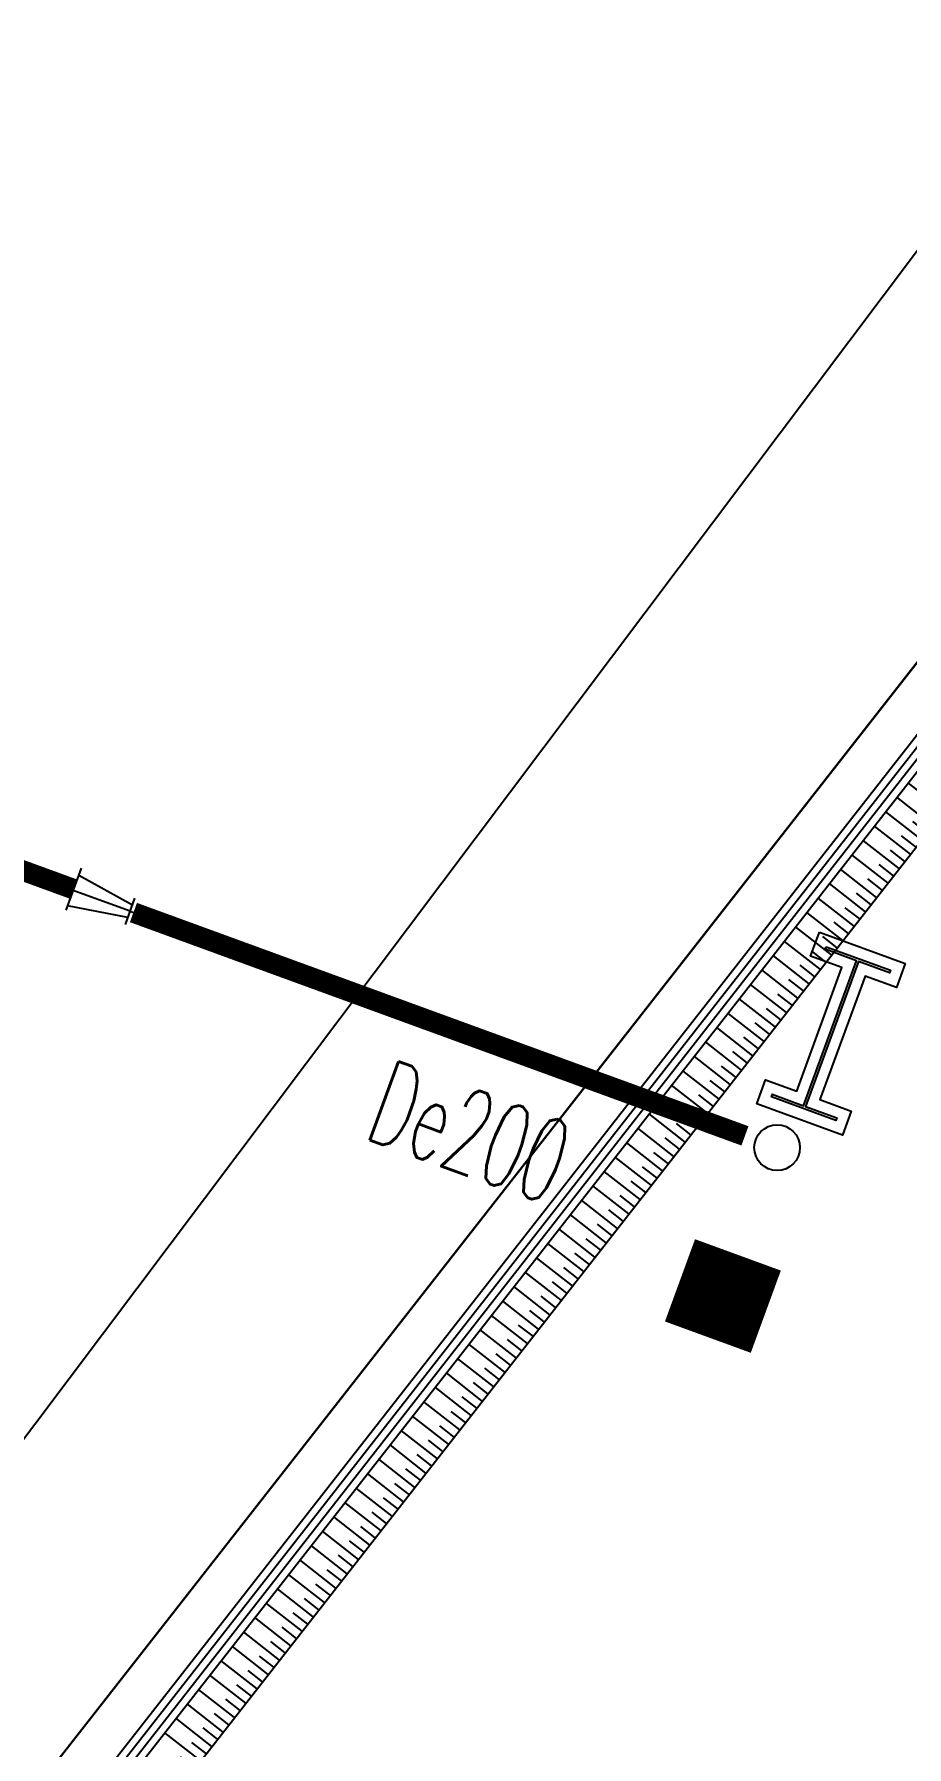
# Model space of a CAD drawing. Extents: x -111898 to 889894, y -2 to 1194865.
# Drawn here: x 548174 to 551993, y 912155 to 919654 of the extents above; entities that cross this region are included whole.
import ezdxf

# ---------------------------------------------------------------- set-up
doc = ezdxf.new("R2010")
doc.units = 0
doc.header["$LTSCALE"] = 10
doc.header["$MEASUREMENT"] = 0
doc.layers.get('Defpoints').update_dxf_attribs({"color": 210})
for name, color, linetype in [('0-WALL', 252, 'Continuous'), ('1-单体雨水', 131, 'Continuous'), ('10平面$0$99平面图例外参$0$A-HATCH-2', 251, 'Continuous'), ('10平面$0$A-LIN-V', 9, 'Continuous'), ('Gps-ZF雨水', 4, 'TG_Y'), ('TEXT_雨水', 4, 'Continuous'), ('VPIPE-雨水', 4, 'Continuous'), ('WALL', 252, 'Continuous'), ('虹吸管道配件', 7, 'Continuous')]:
    doc.layers.add(name, color=color, linetype=linetype)
doc.styles.add('_TWT_PIPEDN', font='SIMPLEX', dxfattribs={"width": 0.6, "height": 3, "bigfont": 'HZTXT'})
doc.styles.add('TG_LINETYPE', font='SIMPLEX', dxfattribs={"width": 0.8, "height": 3.5, "bigfont": 'HZTXT'})
doc.linetypes.add('TG_Y', pattern='A,2,-0.3,["Y",TG_LINETYPE,S=0.1,R=0,X=-0.25,Y=-0.15],0', length=2.3)

# ---------------------------------------------------------------- blocks, each defined once
blk = doc.blocks.new('A$C5F4A4BCE')
at = {"layer": '虹吸管道配件'}
for p, q in [((306.9, 346.8), (30.4, 145.9)), ((332.6, 321.1), (54.1, 42.5)), ((358.6, 295.2), (158.5, 18.1)), ((387.5, 266.3), (277.7, 375.9)), ((332.6, 321.1), (359.9, 348.3)), ((176.7, 0), (0, 176.2))]:
    blk.add_line(p, q, dxfattribs=at)
blk = doc.blocks.new('10平面$0$99平面图例外参$0$$LinePat$填挖边坡')
at = {"color": 0}
for p, q in [((0, 0), (0, -1500)), ((300, 0), (300, -600))]:
    blk.add_line(p, q, dxfattribs=at)
at = {"layer": 'Defpoints', "color": 0}
blk.add_point((600, 0), dxfattribs=at)

msp = doc.modelspace()

# ---------------------------------------------------------------- hatches: boundary and pattern name
at = {"layer": '0-WALL'}
h = msp.add_hatch(dxfattribs=at)
h.set_pattern_fill('草坪或沼泽', color=8, scale=400, angle=-0.200257)
h.set_pattern_definition([(359.79974, (-824318.4, 704905.5), (1605.5824, 1594.398), [240, -48, 64, -48, 240, -960]), (359.79974, (-824398.3, 704953.8), (1605.5824, 1594.398), [160, -120, 240, -120, 160, -800]), (359.79974, (-823836, 705591.9), (1605.5824, 1594.398), [200, -80, 200, -1120]), (359.79974, (-824634.9, 705914.7), (1605.5824, 1594.398), [80, -160, 80, -1280]), (89.79974, (-824474.9, 705914.1), (-1594.398, 1605.5824), [144, -1456]), (89.79974, (-823998.3, 704952.4), (-1594.398, 1605.5824), [160, -1440]), (89.79974, (-823596, 705591), (-1594.398, 1605.5824), [160, -1440]), (44.79974, (-823790.3, 704935.7), (5.5922, 1599.9902), [160, -2102.7417]), (134.79974, (-824206.3, 704937.2), (-1599.9902, 5.5922), [160, -2102.7417]), (63.23469, (-823838.3, 704943.9), (5.5922, 1599.99023), [160, -3417.7088]), (75.7635, (-823918.27, 704952.15), (5.59221, 1599.99023), [160, -6436.969]), (75.7635, (-823516.03, 705590.75), (5.59221, 1599.99023), [128, -6468.969]), (75.7635, (-824442.9, 705914), (5.59221, 1599.99023), [112, -6484.969]), (103.835987, (-824078.27, 704952.7), (5.59221, 1599.99023), [160, -6436.969]), (103.835987, (-823676.03, 705591.3), (5.59221, 1599.99023), [128, -6468.969]), (103.835987, (-824506.9, 705914.2), (5.59221, 1599.99023), [112, -6484.969]), (116.364795, (-824158.3, 704945), (5.5922, 1599.99023), [160, -3417.7069])])
edge = h.paths.add_edge_path()
edge.add_line((741503.08, 933538.38), (741712.87, 934018.57))
edge.add_line((741712.87, 934018.57), (745060.96, 941812.89))
edge.add_line((745060.96, 941812.89), (766890.86, 1001849.76))
edge.add_line((766890.86, 1001849.76), (760346.98, 1016169.02))
edge.add_line((760346.98, 1016169.02), (737579.78, 1026362.54))
edge.add_line((737579.78, 1026362.54), (720756.11, 1037729.77))
edge.add_line((720756.11, 1037729.77), (653654.65, 1067773.01))
edge.add_line((653654.65, 1067773.01), (467795.25, 820503.81))
edge.add_line((467795.25, 820503.81), (468143.58, 820404.89))
edge.add_line((468143.58, 820404.89), (647181.92, 1058601.18))
edge.add_line((647181.92, 1058601.18), (648464.56, 1058132.56))
edge.add_line((648464.56, 1058132.56), (650350.23, 1063296.8))
edge.add_line((650350.23, 1063296.8), (720796.15, 1037558.69))
edge.add_line((720796.15, 1037558.69), (718909.6, 1032395.07))
edge.add_line((718909.6, 1032395.07), (725484.49, 1029992.9))
edge.add_line((725484.49, 1029992.9), (726513.26, 1032808.65))
edge.add_line((726513.26, 1032808.65), (729331.07, 1031779.14))
edge.add_line((729331.07, 1031779.14), (728302.36, 1028963.46))
edge.add_line((728302.36, 1028963.46), (747084.56, 1022101.19))
edge.add_line((747084.56, 1022101.19), (755217.14, 1018452.95))
edge.add_arc((743028.5, 1006160.87), 17310.64, -14.619994, 45.242091, ccw=False)
edge.add_line((759778.64, 1001791.54), (760685.99, 1001458.08))
edge.add_line((760685.99, 1001458.08), (765094.65, 999847.31))
edge.add_line((765094.65, 999847.31), (740941.69, 933744.02))
edge.add_line((740941.69, 933744.02), (741503.08, 933538.38))

# ---------------------------------------------------------------- linework, layer by layer
msp.add_lwpolyline([(538866.53, 897594.94), (540564.37, 902241.95), (583454.23, 957054.5), (585074.39, 956462.56), (585689.2, 958145.32, 0.2033274), (578593.17, 954034.59), (536751.57, 898367.67)], format="xyb", close=True, dxfattribs=at)
at = {"layer": '1-单体雨水', "const_width": 90}
for points in [[(548346.85, 915910.08), (545894.45, 916806.08)], [(548608.31, 915807.86), (551285.23, 914829.82)]]:
    msp.add_lwpolyline(points, dxfattribs=at)
at = {"layer": '10平面$0$A-LIN-V', "color": 8}
msp.add_line((541012.29, 902010.93), (572771.16, 942592.39), dxfattribs=at)
at = {"layer": 'Gps-ZF雨水', "ltscale": 0.1, "const_width": 400}
msp.add_lwpolyline([(551254.54, 914308.71), (551122.95, 913948.54)], dxfattribs=at)
at = {"layer": 'VPIPE-雨水', "linetype": 'Continuous'}
msp.add_circle((551426.12, 914778.34), 100, dxfattribs=at)
at = {"layer": 'WALL', "color": 8}
for p, q in [((540746.79, 902158.45), (572549.71, 942796.2)), ((540776.29, 902142.06), (572575.96, 942775.65)), ((540805.79, 902125.67), (572602.21, 942755.11)), ((540835.29, 902109.28), (572628.46, 942734.57))]:
    msp.add_line(p, q, dxfattribs=at)
msp.add_lwpolyline([(539724.47, 899943.12), (540564.37, 902241.95), (575898.74, 947392.18), (576134.99, 947207.29)], dxfattribs=at)
for points in [[(551611.25, 915722.13), (551986.95, 915584.86), (551948.52, 915479.66), (551811.39, 915529.76), (551613.72, 914988.74), (551750.85, 914938.64), (551712.42, 914833.44), (551336.71, 914970.71), (551375.14, 915075.91), (551512.28, 915025.8), (551709.94, 915566.82), (551572.81, 915616.93)], [(551641.05, 915658), (551922.83, 915555.05), (551918.71, 915543.78), (551781.58, 915593.88), (551549.6, 914958.94), (551686.73, 914908.83), (551682.61, 914897.56), (551400.83, 915000.51), (551404.95, 915011.78), (551542.08, 914961.68), (551774.07, 915596.63), (551636.93, 915646.73)]]:
    msp.add_lwpolyline(points, close=True, dxfattribs=at)

# ---------------------------------------------------------------- block references
at = {"layer": '10平面$0$99平面图例外参$0$A-HATCH-2', "color": 8, "xscale": 0.133362719495067, "yscale": 0.1333333333333333, "zscale": 0.1333333333333333, "rotation": 231.9534248527314}
for p in [(552157.48, 916252.25), (552108.17, 916189.24), (552058.85, 916126.22), (551960.22, 916000.19), (552009.54, 916063.21), (551910.91, 915937.18), (551861.59, 915874.16), (551812.28, 915811.15), (551762.96, 915748.13), (551713.65, 915685.12), (551615.02, 915559.09), (551664.33, 915622.11), (551565.7, 915496.08), (551516.39, 915433.06), (551467.07, 915370.05), (551417.76, 915307.03), (551319.13, 915181), (551368.44, 915244.02), (551269.81, 915117.99), (551220.5, 915054.97), (551171.18, 914991.96), (551121.87, 914928.94), (551023.24, 914802.91), (551072.55, 914865.93), (550973.92, 914739.9), (550924.61, 914676.89), (550875.29, 914613.87), (550825.98, 914550.86), (550727.35, 914424.83), (550776.66, 914487.84), (550678.03, 914361.81), (550628.72, 914298.8), (550579.4, 914235.78), (550530.09, 914172.77), (550480.77, 914109.75), (550382.14, 913983.72), (550431.46, 914046.74), (550332.83, 913920.71), (550283.51, 913857.69), (550234.2, 913794.68), (550184.88, 913731.66), (550086.25, 913605.64), (550135.57, 913668.65), (550036.94, 913542.62), (549987.62, 913479.61), (549938.31, 913416.59), (549888.99, 913353.58), (549790.36, 913227.55), (549839.68, 913290.56), (549741.05, 913164.53), (549691.73, 913101.52), (549642.42, 913038.5), (549593.1, 912975.49), (549494.47, 912849.46), (549543.79, 912912.47), (549445.16, 912786.44), (549395.84, 912723.43), (549346.53, 912660.42), (549297.21, 912597.4), (549247.9, 912534.39), (549149.27, 912408.36), (549198.58, 912471.37), (549099.95, 912345.34), (549050.64, 912282.33), (549001.32, 912219.31), (548952.01, 912156.3), (548902.69, 912093.28)]:
    msp.add_blockref('10平面$0$99平面图例外参$0$$LinePat$填挖边坡', p, dxfattribs=at)
at = {"layer": '虹吸管道配件', "lineweight": -2, "xscale": 0.7866797424559363, "yscale": 0.7866797424559363, "zscale": 0.7866797424559363, "rotation": 294.9297114489693}
msp.add_blockref('A$C5F4A4BCE', (548254.71, 915943.88), dxfattribs=at)

# ---------------------------------------------------------------- texts
at = {"layer": 'TEXT_雨水', "style": '_TWT_PIPEDN', "width": 0.557143}
msp.add_text('De200', height=367.5, rotation=339.929711, dxfattribs=at).set_placement((549609.92, 914823.07))

doc.saveas('drawing.dxf')
